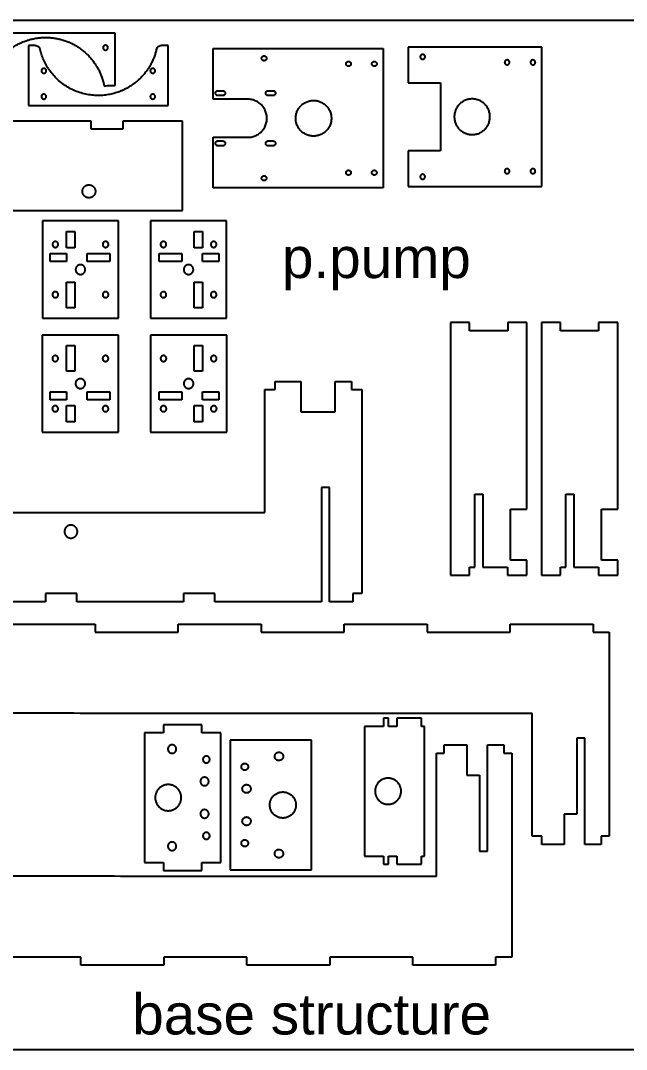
# Model space of a CAD drawing. Header units: millimetres. Extents: x 0 to 1320, y -1499 to 0.
# Drawn here: x 334 to 708, y -635 to 0 of the extents above; entities that cross this region are included whole.
import ezdxf

# ---------------------------------------------------------------- set-up
doc = ezdxf.new("R2010")
doc.units = ezdxf.units.MM
doc.header["$MEASUREMENT"] = 0
for name, color, linetype, true_color in [('Default', 178, 'Continuous', 0x000000), ('inner', 5, 'Continuous', 0x0000ff), ('mechanics', 178, 'Continuous', 0x000000), ('outer', 1, 'Continuous', 0xff0000)]:
    doc.layers.add(name, color=color, linetype=linetype, true_color=true_color)

msp = doc.modelspace()

# ---------------------------------------------------------------- linework, layer by layer
at = {"layer": 'inner'}
msp.add_lwpolyline([(0, -635), (1320, -635), (1320, 0), (0, 0)], close=True, dxfattribs=at)
for points in [[(362.76, -140.3), (362.76, -135.22), (362.76, -130.15)], [(362.76, -130.15), (365.26, -130.15), (367.76, -130.15)], [(367.76, -130.15), (367.76, -135.22), (367.76, -140.3)], [(441.52, -140.29), (441.52, -135.22), (441.52, -130.15)], [(441.52, -130.15), (444.02, -130.15), (446.52, -130.15)], [(446.52, -130.15), (446.52, -135.22), (446.52, -140.29)], [(352.64, -148.72), (352.64, -146.22), (352.64, -143.72)], [(352.64, -143.72), (357.7, -143.72), (362.76, -143.72)], [(367.76, -140.3), (365.26, -140.3), (362.76, -140.3)], [(362.76, -143.72), (362.76, -146.22), (362.76, -148.72)], [(375.45, -143.72), (382.42, -143.72), (389.39, -143.72)], [(375.45, -148.72), (375.45, -146.22), (375.45, -143.72)], [(389.39, -143.72), (389.39, -146.22), (389.39, -148.72)], [(419.89, -148.72), (419.89, -146.22), (419.89, -143.72)], [(419.89, -143.72), (426.86, -143.72), (433.83, -143.72)], [(433.83, -143.72), (433.83, -146.22), (433.83, -148.72)], [(446.52, -140.29), (444.02, -140.29), (441.52, -140.29)], [(446.52, -148.72), (446.52, -146.22), (446.52, -143.72)], [(446.52, -143.72), (451.58, -143.72), (456.64, -143.72)], [(456.64, -143.72), (456.64, -146.22), (456.64, -148.72)], [(362.76, -148.72), (357.7, -148.72), (352.64, -148.72)], [(389.39, -148.72), (382.42, -148.72), (375.45, -148.72)], [(433.83, -148.72), (426.86, -148.72), (419.89, -148.72)], [(456.64, -148.72), (451.58, -148.72), (446.52, -148.72)], [(362.76, -177.26), (362.76, -169.39), (362.76, -161.51)], [(362.76, -161.51), (365.26, -161.51), (367.76, -161.51)], [(367.76, -161.51), (367.76, -169.39), (367.76, -177.26)], [(441.52, -177.26), (441.52, -169.38), (441.52, -161.5)], [(441.52, -161.5), (444.02, -161.5), (446.52, -161.5)], [(446.52, -161.5), (446.52, -169.38), (446.52, -177.26)], [(367.76, -177.26), (365.26, -177.26), (362.76, -177.26)], [(446.52, -177.26), (444.02, -177.26), (441.52, -177.26)], [(362.76, -216.35), (362.76, -208.47), (362.76, -200.6)], [(362.76, -200.6), (365.26, -200.6), (367.76, -200.6)], [(367.76, -200.6), (367.76, -208.47), (367.76, -216.35)], [(441.52, -200.6), (444.02, -200.6), (446.52, -200.6)], [(441.52, -216.35), (441.52, -208.47), (441.52, -200.6)], [(446.52, -200.6), (446.52, -208.47), (446.52, -216.35)], [(367.76, -216.35), (365.26, -216.35), (362.76, -216.35)], [(446.52, -216.35), (444.02, -216.35), (441.52, -216.35)], [(352.64, -229.14), (357.7, -229.14), (362.76, -229.14)], [(352.64, -234.14), (352.64, -231.64), (352.64, -229.14)], [(362.76, -234.14), (357.7, -234.14), (352.64, -234.14)], [(362.76, -229.14), (362.76, -231.64), (362.76, -234.14)], [(375.45, -229.14), (382.42, -229.14), (389.39, -229.14)], [(375.45, -234.14), (375.45, -231.64), (375.45, -229.14)], [(389.39, -234.14), (382.42, -234.14), (375.45, -234.14)], [(389.39, -229.14), (389.39, -231.64), (389.39, -234.14)], [(419.89, -234.14), (419.89, -231.64), (419.89, -229.14)], [(419.89, -229.14), (426.86, -229.14), (433.83, -229.14)], [(433.83, -234.14), (426.86, -234.14), (419.89, -234.14)], [(433.83, -229.14), (433.83, -231.64), (433.83, -234.14)], [(446.52, -234.14), (446.52, -231.64), (446.52, -229.14)], [(446.52, -229.14), (451.58, -229.14), (456.64, -229.14)], [(456.64, -234.14), (451.58, -234.14), (446.52, -234.14)], [(456.64, -229.14), (456.64, -231.64), (456.64, -234.14)], [(362.76, -247.71), (362.76, -242.64), (362.76, -237.57)], [(362.76, -237.57), (365.26, -237.57), (367.76, -237.57)], [(367.76, -237.57), (367.76, -242.64), (367.76, -247.71)], [(441.52, -247.71), (441.52, -242.64), (441.52, -237.57)], [(441.52, -237.57), (444.02, -237.57), (446.52, -237.57)], [(446.52, -237.57), (446.52, -242.64), (446.52, -247.71)], [(367.76, -247.71), (365.26, -247.71), (362.76, -247.71)], [(446.52, -247.71), (444.02, -247.71), (441.52, -247.71)]]:
    msp.add_open_spline(points, degree=2, dxfattribs=at)
for points, weights, knots in [([(357.61, -138.17), (357.61, -139.97), (355.81, -139.97), (354.01, -139.97), (354.01, -138.17), (354.01, -136.37), (355.81, -136.37), (357.61, -136.37), (357.61, -138.17)], [1, 0.707106781187, 1, 0.707106781187, 1, 0.707106781187, 1, 0.707106781187, 1], [-78.901931, -78.901931, -78.901931, -76.074497, -76.074497, -73.247064, -73.247064, -70.41963, -70.41963, -67.592197, -67.592197, -67.592197]), ([(388.61, -138.18), (388.61, -139.98), (386.81, -139.98), (385.01, -139.98), (385.01, -138.18), (385.01, -136.38), (386.81, -136.38), (388.61, -136.38), (388.61, -138.18)], [1, 0.707106781187, 1, 0.707106781187, 1, 0.707106781187, 1, 0.707106781187, 1], [-90.211664, -90.211664, -90.211664, -87.384231, -87.384231, -84.556797, -84.556797, -81.729364, -81.729364, -78.901931, -78.901931, -78.901931]), ([(420.67, -138.18), (420.67, -136.38), (422.47, -136.38), (424.27, -136.38), (424.27, -138.18), (424.27, -139.98), (422.47, -139.98), (420.67, -139.98), (420.67, -138.18)], [1, 0.707106781187, 1, 0.707106781187, 1, 0.707106781187, 1, 0.707106781187, 1], [78.901931, 78.901931, 78.901931, 81.729364, 81.729364, 84.556797, 84.556797, 87.384231, 87.384231, 90.211664, 90.211664, 90.211664]), ([(451.67, -138.17), (451.67, -136.37), (453.47, -136.37), (455.27, -136.37), (455.27, -138.17), (455.27, -139.97), (453.47, -139.97), (451.67, -139.97), (451.67, -138.17)], [1, 0.707106781187, 1, 0.707106781187, 1, 0.707106781187, 1, 0.707106781187, 1], [67.592197, 67.592197, 67.592197, 70.41963, 70.41963, 73.247064, 73.247064, 76.074497, 76.074497, 78.901931, 78.901931, 78.901931]), ([(371.31, -156.68), (368.31, -156.68), (368.31, -153.68), (368.31, -150.68), (371.31, -150.68), (374.31, -150.68), (374.31, -153.68), (374.31, -156.68), (371.31, -156.68)], [0.999999720675, 0.707106920849, 1, 0.707106781187, 1, 0.707106781187, 1, 0.707106851018, 0.999999860338], [-109.06122, -109.06122, -109.06122, -104.348832, -104.348832, -99.636443, -99.636443, -94.924053, -94.924053, -90.211664, -90.211664, -90.211664]), ([(437.97, -156.68), (434.97, -156.68), (434.97, -153.68), (434.97, -150.68), (437.97, -150.68), (440.97, -150.68), (440.97, -153.68), (440.97, -156.68), (437.97, -156.68)], [0.999999860338, 0.707106851018, 1, 0.707106781187, 1, 0.707106781187, 1, 0.707106920849, 0.999999720675], [90.211664, 90.211664, 90.211664, 94.924053, 94.924053, 99.636443, 99.636443, 104.348832, 104.348832, 109.06122, 109.06122, 109.06122]), ([(354.01, -169.17), (354.01, -167.37), (355.81, -167.37), (357.61, -167.37), (357.61, -169.17), (357.61, -170.97), (355.81, -170.97), (354.01, -170.97), (354.01, -169.17)], [1, 0.707106781187, 1, 0.707106781187, 1, 0.707106781187, 1, 0.707106781187, 1], [-56.282463, -56.282463, -56.282463, -53.45503, -53.45503, -50.627597, -50.627597, -47.800163, -47.800163, -44.97273, -44.97273, -44.97273]), ([(385.01, -169.18), (385.01, -167.38), (386.81, -167.38), (388.61, -167.38), (388.61, -169.18), (388.61, -170.98), (386.81, -170.98), (385.01, -170.98), (385.01, -169.18)], [1, 0.707106781187, 1, 0.707106781187, 1, 0.707106781187, 1, 0.707106781187, 1], [-67.592197, -67.592197, -67.592197, -64.764764, -64.764764, -61.93733, -61.93733, -59.109897, -59.109897, -56.282463, -56.282463, -56.282463]), ([(424.27, -169.18), (424.27, -170.98), (422.47, -170.98), (420.67, -170.98), (420.67, -169.18), (420.67, -167.38), (422.47, -167.38), (424.27, -167.38), (424.27, -169.18)], [1, 0.707106781187, 1, 0.707106781187, 1, 0.707106781187, 1, 0.707106781187, 1], [56.282463, 56.282463, 56.282463, 59.109897, 59.109897, 61.93733, 61.93733, 64.764764, 64.764764, 67.592197, 67.592197, 67.592197]), ([(455.27, -169.17), (455.27, -170.97), (453.47, -170.97), (451.67, -170.97), (451.67, -169.17), (451.67, -167.37), (453.47, -167.37), (455.27, -167.37), (455.27, -169.17)], [1, 0.707106781187, 1, 0.707106781187, 1, 0.707106781187, 1, 0.707106781187, 1], [44.97273, 44.97273, 44.97273, 47.800163, 47.800163, 50.627597, 50.627597, 53.45503, 53.45503, 56.282463, 56.282463, 56.282463]), ([(353.96, -208.58), (353.96, -206.78), (355.76, -206.78), (357.56, -206.78), (357.56, -208.58), (357.56, -210.38), (355.76, -210.38), (353.96, -210.38), (353.96, -208.58)], [1, 0.707106781187, 1, 0.707106781187, 1, 0.707106781187, 1, 0.707106781187, 1], [44.97273, 44.97273, 44.97273, 47.800163, 47.800163, 50.627597, 50.627597, 53.45503, 53.45503, 56.282463, 56.282463, 56.282463]), ([(384.96, -208.58), (384.96, -206.78), (386.76, -206.78), (388.56, -206.78), (388.56, -208.58), (388.56, -210.38), (386.76, -210.38), (384.96, -210.38), (384.96, -208.58)], [1, 0.707106781187, 1, 0.707106781187, 1, 0.707106781187, 1, 0.707106781187, 1], [56.282463, 56.282463, 56.282463, 59.109897, 59.109897, 61.93733, 61.93733, 64.764764, 64.764764, 67.592197, 67.592197, 67.592197]), ([(424.32, -208.58), (424.32, -210.38), (422.52, -210.38), (420.72, -210.38), (420.72, -208.58), (420.72, -206.78), (422.52, -206.78), (424.32, -206.78), (424.32, -208.58)], [1, 0.707106781187, 1, 0.707106781187, 1, 0.707106781187, 1, 0.707106781187, 1], [-67.592197, -67.592197, -67.592197, -64.764764, -64.764764, -61.93733, -61.93733, -59.109897, -59.109897, -56.282463, -56.282463, -56.282463]), ([(455.32, -208.58), (455.32, -210.38), (453.52, -210.38), (451.72, -210.38), (451.72, -208.58), (451.72, -206.78), (453.52, -206.78), (455.32, -206.78), (455.32, -208.58)], [1, 0.707106781187, 1, 0.707106781187, 1, 0.707106781187, 1, 0.707106781187, 1], [-56.282463, -56.282463, -56.282463, -53.45503, -53.45503, -50.627597, -50.627597, -47.800163, -47.800163, -44.97273, -44.97273, -44.97273]), ([(371.26, -221.08), (374.26, -221.08), (374.26, -224.08), (374.26, -227.08), (371.26, -227.08), (368.26, -227.08), (368.26, -224.08), (368.26, -221.08), (371.26, -221.08)], [0.999999860338, 0.707106851018, 1, 0.707106781187, 1, 0.707106781187, 1, 0.707106920849, 0.999999720675], [90.211664, 90.211664, 90.211664, 94.924053, 94.924053, 99.636443, 99.636443, 104.348832, 104.348832, 109.06122, 109.06122, 109.06122]), ([(438.02, -221.08), (441.02, -221.08), (441.02, -224.08), (441.02, -227.08), (438.02, -227.08), (435.02, -227.08), (435.02, -224.08), (435.02, -221.08), (438.02, -221.08)], [0.999999720675, 0.707106920849, 1, 0.707106781187, 1, 0.707106781187, 1, 0.707106851018, 0.999999860338], [-109.06122, -109.06122, -109.06122, -104.348832, -104.348832, -99.636443, -99.636443, -94.924053, -94.924053, -90.211664, -90.211664, -90.211664]), ([(357.56, -239.58), (357.56, -241.38), (355.76, -241.38), (353.96, -241.38), (353.96, -239.58), (353.96, -237.78), (355.76, -237.78), (357.56, -237.78), (357.56, -239.58)], [1, 0.707106781187, 1, 0.707106781187, 1, 0.707106781187, 1, 0.707106781187, 1], [67.592197, 67.592197, 67.592197, 70.41963, 70.41963, 73.247064, 73.247064, 76.074497, 76.074497, 78.901931, 78.901931, 78.901931]), ([(388.56, -239.58), (388.56, -241.38), (386.76, -241.38), (384.96, -241.38), (384.96, -239.58), (384.96, -237.78), (386.76, -237.78), (388.56, -237.78), (388.56, -239.58)], [1, 0.707106781187, 1, 0.707106781187, 1, 0.707106781187, 1, 0.707106781187, 1], [78.901931, 78.901931, 78.901931, 81.729364, 81.729364, 84.556797, 84.556797, 87.384231, 87.384231, 90.211664, 90.211664, 90.211664]), ([(420.72, -239.58), (420.72, -237.78), (422.52, -237.78), (424.32, -237.78), (424.32, -239.58), (424.32, -241.38), (422.52, -241.38), (420.72, -241.38), (420.72, -239.58)], [1, 0.707106781187, 1, 0.707106781187, 1, 0.707106781187, 1, 0.707106781187, 1], [-90.211664, -90.211664, -90.211664, -87.384231, -87.384231, -84.556797, -84.556797, -81.729364, -81.729364, -78.901931, -78.901931, -78.901931]), ([(451.72, -239.58), (451.72, -237.78), (453.52, -237.78), (455.32, -237.78), (455.32, -239.58), (455.32, -241.38), (453.52, -241.38), (451.72, -241.38), (451.72, -239.58)], [1, 0.707106781187, 1, 0.707106781187, 1, 0.707106781187, 1, 0.707106781187, 1], [-78.901931, -78.901931, -78.901931, -76.074497, -76.074497, -73.247064, -73.247064, -70.41963, -70.41963, -67.592197, -67.592197, -67.592197]), ([(427.84, -447), (430.44, -447), (430.44, -449.6), (430.44, -452.2), (427.84, -452.2), (425.24, -452.2), (425.24, -449.6), (425.24, -447), (427.84, -447)], [1, 0.707106781187, 1, 0.707106781187, 1, 0.707106781187, 1, 0.707106781187, 1], [377.530648, 377.530648, 377.530648, 381.614719, 381.614719, 385.698789, 385.698789, 389.782859, 389.782859, 393.86693, 393.86693, 393.86693]), ([(448.94, -458.13), (446.84, -458.13), (446.84, -456.03), (446.84, -453.93), (448.94, -453.93), (451.04, -453.93), (451.04, -456.03), (451.04, -458.13), (448.94, -458.13)], [1, 0.707106781187, 1, 0.707106781187, 1, 0.707106781187, 1, 0.707106781187, 1], [442.875775, 442.875775, 442.875775, 446.174448, 446.174448, 449.47312, 449.47312, 452.771792, 452.771792, 456.070464, 456.070464, 456.070464]), ([(493.74, -456.74), (491.14, -456.74), (491.14, -454.14), (491.14, -451.54), (493.74, -451.54)], [1, 0.707106781187, 1, 0.707106781187, 1], [0, 0, 0, 4.08407, 4.08407, 8.168141, 8.168141, 8.168141]), ([(493.74, -451.54), (496.34, -451.54), (496.34, -454.14), (496.34, -456.74), (493.74, -456.74)], [1, 0.707106781187, 1, 0.707106781187, 1], [8.168141, 8.168141, 8.168141, 12.252211, 12.252211, 16.336282, 16.336282, 16.336282]), ([(472.64, -462.67), (470.54, -462.67), (470.54, -460.57), (470.54, -458.47), (472.64, -458.47)], [1, 0.707106781187, 1, 0.707106781187, 1], [6.597345, 6.597345, 6.597345, 9.896017, 9.896017, 13.194689, 13.194689, 13.194689]), ([(472.64, -458.47), (474.74, -458.47), (474.74, -460.57), (474.74, -462.67), (472.64, -462.67)], [1, 0.707106781187, 1, 0.707106781187, 1], [0, 0, 0, 3.298672, 3.298672, 6.597345, 6.597345, 6.597345]), ([(447.84, -467), (450.44, -467), (450.44, -469.6), (450.44, -472.2), (447.84, -472.2), (445.24, -472.2), (445.24, -469.6), (445.24, -467), (447.84, -467)], [1, 0.707106781187, 1, 0.707106781187, 1, 0.707106781187, 1, 0.707106781187, 1], [426.539493, 426.539493, 426.539493, 430.623564, 430.623564, 434.707634, 434.707634, 438.791705, 438.791705, 442.875775, 442.875775, 442.875775]), ([(561.03, -483.68), (552.98, -483.68), (552.98, -475.63), (552.98, -467.58), (561.03, -467.58), (569.08, -467.58), (569.08, -475.63), (569.08, -483.68), (561.03, -483.68)], [1, 0.707106781187, 1, 0.707106781187, 1, 0.707106781187, 1, 0.707106781187, 1], [0, 0, 0, 12.64491, 12.64491, 25.289821, 25.289821, 37.934731, 37.934731, 50.579642, 50.579642, 50.579642]), ([(425.44, -471.55), (433.49, -471.55), (433.49, -479.6), (433.49, -487.65), (425.44, -487.65), (417.39, -487.65), (417.39, -479.6), (417.39, -471.55), (425.44, -471.55)], [1, 0.707106781187, 1, 0.707106781187, 1, 0.707106781187, 1, 0.707106781187, 1], [469.265154, 469.265154, 469.265154, 481.910064, 481.910064, 494.554974, 494.554974, 507.199885, 507.199885, 519.844795, 519.844795, 519.844795]), ([(473.74, -476.74), (471.14, -476.74), (471.14, -474.14), (471.14, -471.54), (473.74, -471.54)], [1, 0.707106781187, 1, 0.707106781187, 1], [0, 0, 0, 4.08407, 4.08407, 8.168141, 8.168141, 8.168141]), ([(473.74, -471.54), (476.34, -471.54), (476.34, -474.14), (476.34, -476.74), (473.74, -476.74)], [1, 0.707106781187, 1, 0.707106781187, 1], [8.168141, 8.168141, 8.168141, 12.252211, 12.252211, 16.336282, 16.336282, 16.336282]), ([(496.14, -492.19), (488.09, -492.19), (488.09, -484.14), (488.09, -476.09), (496.14, -476.09)], [1, 0.707106781187, 1, 0.707106781187, 1], [25.289821, 25.289821, 25.289821, 37.934731, 37.934731, 50.579642, 50.579642, 50.579642]), ([(496.14, -476.09), (504.19, -476.09), (504.19, -484.14), (504.19, -492.19), (496.14, -492.19)], [1, 0.707106781187, 1, 0.707106781187, 1], [50.579642, 50.579642, 50.579642, 63.224552, 63.224552, 75.869463, 75.869463, 75.869463]), ([(447.84, -487), (450.44, -487), (450.44, -489.6), (450.44, -492.2), (447.84, -492.2), (445.24, -492.2), (445.24, -489.6), (445.24, -487), (447.84, -487)], [1, 0.707106781187, 1, 0.707106781187, 1, 0.707106781187, 1, 0.707106781187, 1], [410.203212, 410.203212, 410.203212, 414.287282, 414.287282, 418.371353, 418.371353, 422.455423, 422.455423, 426.539493, 426.539493, 426.539493]), ([(473.74, -496.74), (471.14, -496.74), (471.14, -494.14), (471.14, -491.54), (473.74, -491.54)], [1, 0.707106781186, 1, 0.707106781186, 1], [0, 0, 0, 4.08407, 4.08407, 8.168141, 8.168141, 8.168141]), ([(473.74, -491.54), (476.34, -491.54), (476.34, -494.14), (476.34, -496.74), (473.74, -496.74)], [1, 0.707106781187, 1, 0.707106781187, 1], [8.168141, 8.168141, 8.168141, 12.252211, 12.252211, 16.336282, 16.336282, 16.336282]), ([(448.94, -505.27), (446.84, -505.27), (446.84, -503.17), (446.84, -501.07), (448.94, -501.07), (451.04, -501.07), (451.04, -503.17), (451.04, -505.27), (448.94, -505.27)], [1, 0.707106781187, 1, 0.707106781187, 1, 0.707106781187, 1, 0.707106781187, 1], [456.070464, 456.070464, 456.070464, 459.369137, 459.369137, 462.667809, 462.667809, 465.966481, 465.966481, 469.265154, 469.265154, 469.265154]), ([(427.84, -507), (430.44, -507), (430.44, -509.6), (430.44, -512.2), (427.84, -512.2), (425.24, -512.2), (425.24, -509.6), (425.24, -507), (427.84, -507)], [1, 0.707106781187, 1, 0.707106781187, 1, 0.707106781187, 1, 0.707106781187, 1], [393.86693, 393.86693, 393.86693, 397.951, 397.951, 402.035071, 402.035071, 406.119141, 406.119141, 410.203212, 410.203212, 410.203212]), ([(472.64, -509.81), (470.54, -509.81), (470.54, -507.71), (470.54, -505.61), (472.64, -505.61)], [1, 0.707106781187, 1, 0.707106781187, 1], [6.597345, 6.597345, 6.597345, 9.896017, 9.896017, 13.194689, 13.194689, 13.194689]), ([(472.64, -505.61), (474.74, -505.61), (474.74, -507.71), (474.74, -509.81), (472.64, -509.81)], [1, 0.707106781187, 1, 0.707106781187, 1], [0, 0, 0, 3.298672, 3.298672, 6.597345, 6.597345, 6.597345]), ([(493.74, -516.74), (491.14, -516.74), (491.14, -514.14), (491.14, -511.54), (493.74, -511.54)], [1, 0.707106781187, 1, 0.707106781187, 1], [0, 0, 0, 4.08407, 4.08407, 8.168141, 8.168141, 8.168141]), ([(493.74, -511.54), (496.34, -511.54), (496.34, -514.14), (496.34, -516.74), (493.74, -516.74)], [1, 0.707106781187, 1, 0.707106781187, 1], [8.168141, 8.168141, 8.168141, 12.252211, 12.252211, 16.336282, 16.336282, 16.336282])]:
    msp.add_rational_spline(points, weights, degree=2, knots=knots, dxfattribs=at)
at = {"layer": 'mechanics'}
for points, degree in [([(392.77, -7.71), (364.11, -7.71), (335.44, -7.71), (306.77, -7.71)], 3), ([(392.77, -40.04), (392.77, -29.26), (392.77, -18.49), (392.77, -7.71)], 3), ([(342.23, -15.33), (340.77, -15.33), (339.31, -15.33)], 2), ([(339.31, -15.33), (339.31, -33.89), (339.31, -52.44)], 2), ([(425.31, -15.33), (423.85, -15.33), (422.38, -15.33)], 2), ([(425.31, -52.44), (425.31, -33.89), (425.31, -15.33)], 2), ([(453.21, -48.55), (453.21, -32.93), (453.21, -17.3)], 2), ([(453.21, -17.3), (505.64, -17.3), (558.06, -17.3)], 2), ([(558.06, -17.3), (558.06, -60.3), (558.06, -103.3)], 2), ([(655.87, -16.38), (614.62, -16.38), (573.36, -16.38)], 2), ([(573.36, -16.38), (573.36, -27.38), (573.36, -38.38)], 2), ([(655.87, -102.38), (655.87, -59.38), (655.87, -16.38)], 2), ([(573.36, -38.38), (583.37, -38.38), (593.38, -38.38)], 2), ([(593.38, -38.38), (593.38, -59.38), (593.38, -80.38)], 2), ([(339.31, -52.44), (382.31, -52.44), (425.31, -52.44)], 2), ([(453.21, -103.3), (453.21, -87.68), (453.21, -72.05)], 2), ([(593.38, -80.38), (583.37, -80.38), (573.36, -80.38)], 2), ([(573.36, -80.38), (573.36, -91.38), (573.36, -102.38)], 2), ([(558.06, -103.3), (505.64, -103.3), (453.21, -103.3)], 2), ([(573.36, -102.38), (614.62, -102.38), (655.87, -102.38)], 2)]:
    msp.add_open_spline(points, degree=degree, dxfattribs=at)
for points, weights, degree, knots in [([(313.6, -40.45), (316.28, -26.17), (326.05, -15.88), (339.31, -11.94), (359.97, -5.81), (378.92, -16.09), (385.05, -36.76), (385.41, -37.97), (385.71, -39.2), (385.95, -40.45)], [0.874654476211, 0.823527479496, 0.865309320759, 1, 0.804737854124, 0.804737854124, 1, 0.98602764811, 0.973055114268, 0.961082398472], 3, [101.480609, 101.480609, 101.480609, 101.480609, 138.10477, 138.10477, 138.10477, 191.199106, 191.199106, 191.199106, 194.998371, 194.998371, 194.998371, 194.998371]), ([(418.35, -16.89), (413.89, -38.46), (392.77, -44.72), (357.49, -55.19), (347.03, -19.91)], [0.872166676507, 0.801343692145, 1, 0.707106781187, 1], 2, [192.691103, 192.691103, 192.691103, 228.702606, 228.702606, 281.796942, 281.796942, 281.796942]), ([(388.27, -16.71), (388.27, -18.21), (386.77, -18.21), (385.27, -18.21), (385.27, -16.71), (385.27, -15.21), (386.77, -15.21), (388.27, -15.21), (388.27, -16.71)], [1, 0.707106781187, 1, 0.707106781187, 1, 0.707106781187, 1, 0.707106781187, 1], 2, [-9.424778, -9.424778, -9.424778, -7.068583, -7.068583, -4.712389, -4.712389, -2.356194, -2.356194, 0, 0, 0]), ([(484.55, -21.8), (483.05, -21.8), (483.05, -23.3), (483.05, -24.8), (484.55, -24.8), (486.05, -24.8), (486.05, -23.3), (486.05, -21.8), (484.55, -21.8)], [0.999999860338, 0.707106851018, 1, 0.707106781187, 1, 0.707106781187, 1, 0.707106851018, 0.999999860338], 2, [0, 0, 0, 2.356194, 2.356194, 4.712389, 4.712389, 7.068584, 7.068584, 9.424778, 9.424778, 9.424778]), ([(537.45, -27.98), (538.7, -27.16), (537.88, -25.91), (537.06, -24.65), (535.8, -25.47), (534.55, -26.29), (535.37, -27.55), (536.19, -28.8), (537.45, -27.98)], [0.999999860338, 0.707106851018, 1, 0.707106781187, 1, 0.707106781187, 1, 0.707106781187, 1], 2, [-9.424884, -9.424884, -9.424884, -7.068663, -7.068663, -4.712442, -4.712442, -2.356221, -2.356221, 0, 0, 0]), ([(553.61, -27.79), (554.67, -26.73), (553.61, -25.67), (552.55, -24.61), (551.49, -25.67), (550.43, -26.73), (551.49, -27.79), (552.55, -28.85), (553.61, -27.79)], [1, 0.707106781187, 1, 0.707106781187, 1, 0.707106781187, 1, 0.707106851018, 0.999999860338], 2, [-9.424733, -9.424733, -9.424733, -7.068549, -7.068549, -4.712366, -4.712366, -2.356183, -2.356183, 0, 0, 0]), ([(582.36, -20.88), (583.86, -20.88), (583.86, -22.38), (583.86, -23.88), (582.36, -23.88), (580.86, -23.88), (580.86, -22.38), (580.86, -20.88), (582.36, -20.88)], [1, 0.707106781187, 1, 0.707106781187, 1, 0.707106781187, 1, 0.707106781187, 1], 2, [-9.424778, -9.424778, -9.424778, -7.068583, -7.068583, -4.712389, -4.712389, -2.356194, -2.356194, 0, 0, 0]), ([(635.26, -27.06), (634, -27.88), (633.18, -26.63), (632.36, -25.37), (633.61, -24.55), (634.87, -23.73), (635.69, -24.98), (636.51, -26.24), (635.26, -27.06)], [1, 0.707106781187, 1, 0.707106781187, 1, 0.707106781187, 1, 0.707106781187, 1], 2, [0, 0, 0, 2.356221, 2.356221, 4.712442, 4.712442, 7.068663, 7.068663, 9.424884, 9.424884, 9.424884]), ([(651.42, -26.87), (650.36, -27.93), (649.3, -26.87), (648.24, -25.81), (649.3, -24.74), (650.36, -23.68), (651.42, -24.74), (652.48, -25.81), (651.42, -26.87)], [1, 0.707106781187, 1, 0.707106781187, 1, 0.707106781187, 1, 0.707106781187, 1], 2, [0, 0, 0, 2.356183, 2.356183, 4.712366, 4.712366, 7.06855, 7.06855, 9.424733, 9.424733, 9.424733]), ([(347.48, -31.83), (346.66, -30.57), (347.91, -29.75), (349.17, -28.93), (349.99, -30.18), (350.81, -31.44), (349.55, -32.26), (348.3, -33.08), (347.48, -31.83)], [1, 0.707106781187, 1, 0.707106781187, 1, 0.707106781187, 1, 0.707106851018, 0.999999860338], 2, [0, 0, 0, 2.356212, 2.356212, 4.712423, 4.712423, 7.068635, 7.068635, 9.424846, 9.424846, 9.424846]), ([(414.63, -31.83), (413.81, -30.57), (415.06, -29.75), (416.32, -28.93), (417.14, -30.18), (417.96, -31.44), (416.7, -32.26), (415.45, -33.08), (414.63, -31.83)], [1, 0.707106781187, 1, 0.707106781187, 1, 0.707106781187, 1, 0.707106781187, 1], 2, [0, 0, 0, 2.356221, 2.356221, 4.712442, 4.712442, 7.068663, 7.068663, 9.424884, 9.424884, 9.424884]), ([(456.07, -46.3), (457.57, -46.3), (459.07, -46.3), (460.57, -46.3), (460.57, -44.8), (460.57, -43.3), (459.07, -43.3), (457.57, -43.3), (456.07, -43.3), (454.57, -43.3), (454.57, -44.8), (454.57, -46.3), (456.07, -46.3)], [1.00000013966, 1.00000013966, 1.00000013966, 0.707106879943, 1.00000013966, 0.707106949774, 1, 1, 1, 0.707106781187, 1, 0.707106851018, 0.999999860338], 2, [-23.137167, -23.137167, -23.137167, -20.137167, -20.137167, -17.780972, -17.780972, -15.424778, -15.424778, -12.424778, -12.424778, -10.068583, -10.068583, -7.712389, -7.712389, -7.712389]), ([(487.07, -46.3), (488.57, -46.3), (490.07, -46.3), (491.57, -46.3), (491.57, -44.8), (491.57, -43.3), (490.07, -43.3), (488.57, -43.3), (487.07, -43.3), (485.57, -43.3), (485.57, -44.8), (485.57, -46.3), (487.07, -46.3)], [1.00000013966, 1.00000013966, 1.00000013966, 0.707106879943, 1.00000013966, 0.707106949774, 1, 1, 1, 0.707106781187, 1, 0.707106781187, 1], 2, [-23.137167, -23.137167, -23.137167, -20.137168, -20.137168, -17.780973, -17.780973, -15.424778, -15.424778, -12.424778, -12.424778, -10.068584, -10.068584, -7.712389, -7.712389, -7.712389]), ([(347.26, -47.2), (346.98, -45.73), (348.45, -45.45), (349.92, -45.18), (350.2, -46.65), (350.48, -48.12), (349.01, -48.4), (347.53, -48.67), (347.26, -47.2)], [0.999999860338, 0.707106851018, 1, 0.707106781187, 1, 0.707106781187, 1, 0.707106781187, 1], 2, [0, 0, 0, 2.351734, 2.351734, 4.703469, 4.703469, 7.055203, 7.055203, 9.406938, 9.406938, 9.406938]), ([(414.82, -47.99), (413.76, -46.93), (414.82, -45.87), (415.88, -44.81), (416.94, -45.87), (418.01, -46.93), (416.94, -47.99), (415.88, -49.05), (414.82, -47.99)], [0.999999860338, 0.707106851018, 1, 0.707106781187, 1, 0.707106781187, 1, 0.707106851018, 0.999999860338], 2, [0, 0, 0, 2.356183, 2.356183, 4.712366, 4.712366, 7.06855, 7.06855, 9.424733, 9.424733, 9.424733]), ([(453.21, -72.05), (463.89, -72.05), (474.57, -72.05), (486.32, -72.05), (486.32, -60.3), (486.32, -48.55), (474.57, -48.55), (463.89, -48.55), (453.21, -48.55)], [1, 1, 1, 0.707106781187, 1, 0.707106781187, 1, 1, 1], 2, [-58.273987, -58.273987, -58.273987, -36.913712, -36.913712, -18.456854, -18.456854, 0.000004, 0.000004, 21.360274, 21.360274, 21.360274]), ([(526.05, -60.88), (526.63, -49.89), (515.64, -49.32), (504.66, -48.74), (504.08, -59.73), (503.51, -70.71), (514.49, -71.29), (525.48, -71.86), (526.05, -60.88)], [1, 0.707106781187, 1, 0.707106781187, 1, 0.707106781187, 1, 0.707106851018, 0.999999860338], 2, [0, 0, 0, 17.27876, 17.27876, 34.55752, 34.55752, 51.83628, 51.83628, 69.115036, 69.115036, 69.115036]), ([(623.86, -59.96), (623.29, -70.94), (612.3, -70.37), (601.32, -69.79), (601.89, -58.81), (602.47, -47.82), (613.45, -48.4), (624.44, -48.97), (623.86, -59.96)], [1, 0.707106781187, 1, 0.707106781187, 1, 0.707106781187, 1, 0.707106781187, 1], 2, [-69.115036, -69.115036, -69.115036, -51.836277, -51.836277, -34.557518, -34.557518, -17.278759, -17.278759, 0, 0, 0]), ([(456.07, -77.3), (457.57, -77.3), (459.07, -77.3), (460.57, -77.3), (460.57, -75.8), (460.57, -74.3), (459.07, -74.3), (457.57, -74.3), (456.07, -74.3), (454.57, -74.3), (454.57, -75.8), (454.57, -77.3), (456.07, -77.3)], [1.00000013966, 1.00000013966, 1.00000013966, 0.707106879943, 1.00000013966, 0.707106949774, 1, 1, 1, 0.707106781187, 1, 0.707106851018, 0.999999860338], 2, [-23.137167, -23.137167, -23.137167, -20.137167, -20.137167, -17.780972, -17.780972, -15.424778, -15.424778, -12.424778, -12.424778, -10.068583, -10.068583, -7.712389, -7.712389, -7.712389]), ([(487.07, -77.3), (488.57, -77.3), (490.07, -77.3), (491.57, -77.3), (491.57, -75.8), (491.57, -74.3), (490.07, -74.3), (488.57, -74.3), (487.07, -74.3), (485.57, -74.3), (485.57, -75.8), (485.57, -77.3), (487.07, -77.3)], [1.00000013966, 1.00000013966, 1.00000013966, 0.707106879943, 1.00000013966, 0.707106949774, 1, 1, 1, 0.707106781187, 1, 0.707106851018, 0.999999860338], 2, [-23.137167, -23.137167, -23.137167, -20.137168, -20.137168, -17.780973, -17.780973, -15.424778, -15.424778, -12.424778, -12.424778, -10.068583, -10.068583, -7.712389, -7.712389, -7.712389]), ([(537.45, -95.14), (538.7, -94.31), (537.88, -93.06), (537.06, -91.8), (535.8, -92.62), (534.55, -93.45), (535.37, -94.7), (536.19, -95.96), (537.45, -95.14)], [0.999999860338, 0.707106851018, 1, 0.707106781187, 1, 0.707106781187, 1, 0.707106781187, 1], 2, [-9.424846, -9.424846, -9.424846, -7.068635, -7.068635, -4.712423, -4.712423, -2.356212, -2.356212, 0, 0, 0]), ([(552.82, -95.35), (554.29, -95.08), (554.02, -93.61), (553.74, -92.14), (552.27, -92.41), (550.8, -92.69), (551.07, -94.16), (551.35, -95.63), (552.82, -95.35)], [1, 0.707106781187, 1, 0.707106781187, 1, 0.707106781187, 1, 0.707106851018, 0.999999860338], 2, [-9.406938, -9.406938, -9.406938, -7.055203, -7.055203, -4.703469, -4.703469, -2.351734, -2.351734, 0, 0, 0]), ([(582.36, -94.88), (583.86, -94.88), (583.86, -96.38), (583.86, -97.88), (582.36, -97.88), (580.86, -97.88), (580.86, -96.38), (580.86, -94.88), (582.36, -94.88)], [1, 0.707106781187, 1, 0.707106781187, 1, 0.707106781187, 1, 0.707106781187, 1], 2, [-9.424778, -9.424778, -9.424778, -7.068583, -7.068583, -4.712389, -4.712389, -2.356194, -2.356194, 0, 0, 0]), ([(635.26, -94.21), (634, -95.03), (633.18, -93.78), (632.36, -92.52), (633.61, -91.7), (634.87, -90.88), (635.69, -92.14), (636.51, -93.39), (635.26, -94.21)], [1, 0.707106781187, 1, 0.707106781187, 1, 0.707106781187, 1, 0.707106851018, 0.999999860338], 2, [0, 0, 0, 2.356212, 2.356212, 4.712423, 4.712423, 7.068635, 7.068635, 9.424846, 9.424846, 9.424846]), ([(650.63, -94.43), (649.16, -94.71), (648.88, -93.24), (648.61, -91.77), (650.08, -91.49), (651.55, -91.21), (651.83, -92.68), (652.1, -94.16), (650.63, -94.43)], [1, 0.707106781187, 1, 0.707106781187, 1, 0.707106781187, 1, 0.707106781187, 1], 2, [0, 0, 0, 2.351735, 2.351735, 4.703469, 4.703469, 7.055204, 7.055204, 9.406938, 9.406938, 9.406938]), ([(484.55, -95.8), (483.05, -95.8), (483.05, -97.3), (483.05, -98.8), (484.55, -98.8), (486.05, -98.8), (486.05, -97.3), (486.05, -95.8), (484.55, -95.8)], [1, 0.707106781187, 1, 0.707106781187, 1, 0.707106781187, 1, 0.707106851018, 0.999999860338], 2, [0, 0, 0, 2.356195, 2.356195, 4.712389, 4.712389, 7.068584, 7.068584, 9.424778, 9.424778, 9.424778])]:
    msp.add_rational_spline(points, weights, degree=degree, knots=knots, dxfattribs=at)
for points, weights in [([(346.27, -16.89), (344.55, -15.33), (342.23, -15.33)], [0.896541824881, 0.83624653278, 0.896541804121]), ([(347.03, -19.91), (346.58, -18.41), (346.27, -16.89)], [0.936543802618, 0.920409937803, 0.906173955883]), ([(422.38, -15.33), (420.06, -15.33), (418.35, -16.89)], [0.80813992376, 0.753789917682, 0.80813992376])]:
    msp.add_rational_spline(points, weights, degree=2, dxfattribs=at)
msp.add_open_spline([(385.95, -40.45), (386.82, -40.28), (387.87, -40.15), (390.15, -40.02), (391.55, -39.99), (392.77, -40.04)], degree=3, knots=[194.998371, 194.998371, 194.998371, 194.998371, 197.6683, 198.178914, 201.852789, 201.852789, 201.852789, 201.852789], dxfattribs=at)
at = {"layer": 'outer'}
for p, q in [((611.31, -186.41), (599.58, -186.41)), ((611.31, -191.41), (611.31, -186.41)), ((646.59, -186.41), (634.81, -186.41)), ((634.81, -186.41), (634.81, -191.41)), ((667.4, -186.41), (655.68, -186.41)), ((667.4, -191.41), (667.4, -186.41)), ((702.68, -186.41), (690.91, -186.41)), ((690.91, -186.41), (690.91, -191.41)), ((634.81, -191.41), (611.31, -191.41)), ((690.91, -191.41), (667.4, -191.41)), ((614.52, -337.35), (614.52, -292.27)), ((614.52, -292.27), (619.52, -292.27)), ((619.52, -292.27), (619.52, -337.35)), ((670.61, -337.35), (670.61, -292.27)), ((670.61, -292.27), (675.61, -292.27)), ((675.61, -292.27), (675.61, -337.35)), ((636.56, -333.13), (636.56, -301.57)), ((636.56, -301.57), (641.56, -301.57)), ((641.56, -301.57), (646.56, -301.57)), ((692.65, -333.13), (692.65, -301.57)), ((692.65, -301.57), (697.65, -301.57)), ((697.65, -301.57), (702.65, -301.57)), ((641.56, -333.13), (636.56, -333.13)), ((646.56, -333.13), (641.56, -333.13)), ((646.56, -342.35), (646.56, -333.13)), ((697.65, -333.13), (692.65, -333.13)), ((702.65, -333.13), (697.65, -333.13)), ((702.65, -342.35), (702.65, -333.13)), ((599.55, -342.35), (611.28, -342.35)), ((611.28, -342.35), (611.28, -337.35)), ((611.28, -337.35), (614.52, -337.35)), ((619.52, -337.35), (634.78, -337.35)), ((634.78, -337.35), (634.78, -342.35)), ((634.78, -342.35), (646.56, -342.35)), ((655.65, -342.35), (667.37, -342.35)), ((667.37, -342.35), (667.37, -337.35)), ((667.37, -337.35), (670.61, -337.35)), ((675.61, -337.35), (690.88, -337.35)), ((690.88, -337.35), (690.88, -342.35)), ((690.88, -342.35), (702.65, -342.35))]:
    msp.add_line(p, q, dxfattribs=at)
for points, degree in [([(377.97, -62.11), (345.12, -62.11), (312.26, -62.11)], 2), ([(377.97, -67.11), (377.97, -64.61), (377.97, -62.11)], 2), ([(434.32, -62.11), (415.84, -62.11), (397.36, -62.11)], 2), ([(397.36, -62.11), (397.36, -64.61), (397.36, -67.11)], 2), ([(434.32, -117.19), (434.32, -89.65), (434.32, -62.11)], 2), ([(397.36, -67.11), (387.66, -67.11), (377.97, -67.11)], 2), ([(262.13, -117.11), (348.23, -117.15), (434.32, -117.19)], 2), ([(347.82, -123.68), (347.81, -153.68), (347.8, -183.67)], 2), ([(394.81, -123.69), (371.31, -123.68), (347.82, -123.68)], 2), ([(394.8, -183.68), (394.81, -153.68), (394.81, -123.69)], 2), ([(461.46, -123.68), (437.97, -123.68), (414.47, -123.69)], 2), ([(414.47, -123.69), (414.47, -153.68), (414.48, -183.68)], 2), ([(461.48, -183.67), (461.47, -153.68), (461.46, -123.68)], 2), ([(347.8, -183.67), (371.3, -183.68), (394.8, -183.68)], 2), ([(414.48, -183.68), (437.98, -183.68), (461.48, -183.67)], 2), ([(599.58, -186.41), (599.53, -230.89), (599.56, -290.37), (599.55, -342.35)], 3), ([(646.56, -301.57), (646.57, -263.19), (646.54, -217.3), (646.59, -186.41)], 3), ([(655.68, -186.41), (655.62, -230.89), (655.66, -290.37), (655.65, -342.35)], 3), ([(702.65, -301.57), (702.66, -263.19), (702.63, -217.3), (702.68, -186.41)], 3), ([(394.76, -194.08), (371.26, -194.08), (347.76, -194.08)], 2), ([(347.76, -194.08), (347.76, -224.08), (347.76, -254.08)], 2), ([(394.76, -254.08), (394.76, -224.08), (394.76, -194.08)], 2), ([(461.52, -194.08), (438.02, -194.08), (414.52, -194.08)], 2), ([(414.52, -194.08), (414.52, -224.08), (414.52, -254.08)], 2), ([(461.52, -254.08), (461.52, -224.08), (461.52, -194.08)], 2), ([(484.96, -303.7), (484.96, -265.72), (484.96, -227.75)], 2), ([(484.96, -227.75), (488.17, -227.75), (491.38, -227.75)], 2), ([(491.38, -227.75), (491.38, -225.25), (491.38, -222.75)], 2), ([(491.38, -222.75), (499.26, -222.75), (507.13, -222.75)], 2), ([(507.13, -222.75), (507.13, -232.11), (507.13, -241.46)], 2), ([(528.35, -241.46), (528.35, -232.11), (528.35, -222.75)], 2), ([(528.35, -222.75), (533.42, -222.75), (538.49, -222.75)], 2), ([(538.49, -222.75), (538.49, -225.25), (538.49, -227.75)], 2), ([(538.49, -227.75), (541.7, -227.75), (544.9, -227.75)], 2), ([(544.9, -227.75), (544.9, -290.73), (544.9, -353.7)], 2), ([(507.13, -241.46), (517.74, -241.46), (528.35, -241.46)], 2), ([(347.76, -254.08), (371.26, -254.08), (394.76, -254.08)], 2), ([(414.52, -254.08), (438.02, -254.08), (461.52, -254.08)], 2), ([(524.92, -288.22), (522.42, -288.22), (519.92, -288.22)], 2), ([(519.92, -288.22), (519.92, -323.46), (519.92, -358.7)], 2), ([(524.92, -358.7), (524.92, -323.46), (524.92, -288.22)], 2), ([(369.12, -353.7), (359.43, -353.7), (349.74, -353.7)], 2), ([(349.74, -353.7), (349.74, -356.2), (349.74, -358.7)], 2), ([(369.12, -358.7), (369.12, -356.2), (369.12, -353.7)], 2), ([(454.22, -353.7), (444.52, -353.7), (434.83, -353.7)], 2), ([(434.83, -353.7), (434.83, -356.2), (434.83, -358.7)], 2), ([(454.22, -358.7), (454.22, -356.2), (454.22, -353.7)], 2), ([(544.9, -353.7), (542.11, -353.7), (539.31, -353.7)], 2), ([(539.31, -353.7), (539.31, -356.2), (539.31, -358.7)], 2), ([(349.74, -358.7), (331.25, -358.7), (312.77, -358.7)], 2), ([(434.83, -358.7), (401.98, -358.7), (369.12, -358.7)], 2), ([(519.92, -358.7), (487.07, -358.7), (454.22, -358.7)], 2), ([(539.31, -358.7), (532.12, -358.7), (524.92, -358.7)], 2), ([(329.19, -372.48), (354.78, -372.48), (380.37, -372.48)], 2), ([(380.37, -372.48), (380.37, -374.98), (380.37, -377.48)], 2), ([(431.54, -377.48), (431.54, -374.98), (431.54, -372.48)], 2), ([(431.54, -372.48), (457.13, -372.48), (482.72, -372.48)], 2), ([(482.72, -372.48), (482.72, -374.98), (482.72, -377.48)], 2), ([(533.9, -377.48), (533.9, -374.98), (533.9, -372.48)], 2), ([(533.9, -372.48), (559.48, -372.48), (585.07, -372.48)], 2), ([(585.07, -372.48), (585.07, -374.98), (585.07, -377.48)], 2), ([(636.25, -377.48), (636.25, -374.98), (636.25, -372.48)], 2), ([(636.25, -372.48), (661.84, -372.48), (687.43, -372.48)], 2), ([(687.43, -372.48), (687.43, -374.98), (687.43, -377.48)], 2), ([(380.37, -377.48), (405.95, -377.48), (431.54, -377.48)], 2), ([(482.72, -377.48), (508.31, -377.48), (533.9, -377.48)], 2), ([(585.07, -377.48), (610.66, -377.48), (636.25, -377.48)], 2), ([(687.43, -377.48), (692.41, -377.48), (697.39, -377.48)], 2), ([(697.39, -377.48), (697.41, -440.44), (697.44, -503.41)], 2), ([(649.88, -427.69), (405.45, -427.58), (161.02, -427.48)], 2), ([(561.39, -430.63), (559.76, -430.63), (558.14, -430.63)], 2), ([(558.14, -430.63), (558.14, -433.13), (558.14, -435.63)], 2), ([(561.39, -435.63), (561.39, -433.13), (561.39, -430.63)], 2), ([(581.65, -430.63), (574.02, -430.63), (566.39, -430.63)], 2), ([(566.39, -430.63), (566.39, -433.13), (566.39, -435.63)], 2), ([(581.65, -435.63), (581.65, -433.13), (581.65, -430.63)], 2), ([(649.88, -503.41), (649.88, -465.55), (649.88, -427.69)], 2), ([(422.58, -434.6), (422.58, -437.1), (422.58, -439.6)], 2), ([(446.08, -434.6), (434.33, -434.6), (422.58, -434.6)], 2), ([(446.08, -439.6), (446.08, -437.1), (446.08, -434.6)], 2), ([(558.14, -435.63), (552.28, -435.63), (546.41, -435.63)], 2), ([(546.41, -435.63), (546.41, -475.63), (546.41, -515.63)], 2), ([(566.39, -435.63), (563.89, -435.63), (561.39, -435.63)], 2), ([(583.43, -435.63), (582.54, -435.63), (581.65, -435.63)], 2), ([(583.43, -515.63), (583.43, -475.63), (583.43, -435.63)], 2), ([(422.58, -439.6), (416.71, -439.6), (410.83, -439.6)], 2), ([(410.83, -439.6), (410.83, -479.6), (410.83, -519.6)], 2), ([(457.84, -439.6), (451.96, -439.6), (446.08, -439.6)], 2), ([(457.84, -519.6), (457.84, -479.6), (457.84, -439.6)], 2), ([(513.74, -444.14), (488.74, -444.14), (463.74, -444.14)], 2), ([(463.74, -444.14), (463.74, -484.14), (463.74, -524.14)], 2), ([(513.74, -524.14), (513.74, -484.14), (513.74, -444.14)], 2), ([(682.38, -442.95), (679.88, -442.95), (677.38, -442.95)], 2), ([(677.38, -442.95), (677.38, -466.33), (677.38, -489.71)], 2), ([(682.38, -489.71), (682.38, -466.33), (682.38, -442.95)], 2), ([(595.71, -452.1), (595.71, -449.6), (595.71, -447.1)], 2), ([(595.71, -447.1), (602.68, -447.1), (609.65, -447.1)], 2), ([(609.65, -447.1), (609.65, -456.46), (609.65, -465.81)], 2), ([(622.34, -465.81), (622.34, -456.46), (622.34, -447.1)], 2), ([(622.34, -447.1), (627.4, -447.1), (632.46, -447.1)], 2), ([(632.46, -447.1), (632.46, -449.6), (632.46, -452.1)], 2), ([(590.84, -528.05), (590.84, -490.07), (590.84, -452.1)], 2), ([(590.84, -452.1), (593.28, -452.1), (595.71, -452.1)], 2), ([(632.46, -452.1), (634.9, -452.1), (637.34, -452.1)], 2), ([(637.34, -452.1), (637.34, -515.07), (637.34, -578.05)], 2), ([(609.65, -465.81), (613.49, -465.81), (617.34, -465.81)], 2), ([(617.34, -465.81), (617.34, -489.19), (617.34, -512.57)], 2), ([(622.34, -512.57), (622.34, -489.19), (622.34, -465.81)], 2), ([(669.7, -489.71), (669.7, -499.06), (669.7, -508.42)], 2), ([(677.38, -489.71), (673.54, -489.71), (669.7, -489.71)], 2), ([(682.38, -508.42), (682.38, -499.06), (682.38, -489.71)], 2), ([(655.76, -503.42), (652.82, -503.42), (649.88, -503.41)], 2), ([(655.76, -508.42), (655.76, -505.92), (655.76, -503.42)], 2), ([(697.44, -503.41), (694.98, -503.42), (692.51, -503.42)], 2), ([(692.51, -503.42), (692.51, -505.92), (692.51, -508.42)], 2), ([(617.34, -512.57), (619.84, -512.57), (622.34, -512.57)], 2), ([(669.7, -508.42), (662.73, -508.42), (655.76, -508.42)], 2), ([(692.51, -508.42), (687.45, -508.42), (682.38, -508.42)], 2), ([(410.83, -519.6), (416.71, -519.6), (422.58, -519.6)], 2), ([(422.58, -519.6), (422.58, -522.1), (422.58, -524.6)], 2), ([(446.08, -524.6), (446.08, -522.1), (446.08, -519.6)], 2), ([(446.08, -519.6), (451.96, -519.6), (457.84, -519.6)], 2), ([(546.41, -515.63), (552.28, -515.63), (558.14, -515.63)], 2), ([(558.14, -515.63), (558.14, -518.13), (558.14, -520.63)], 2), ([(558.14, -520.63), (559.76, -520.63), (561.39, -520.63)], 2), ([(561.39, -520.63), (561.39, -518.13), (561.39, -515.63)], 2), ([(561.39, -515.63), (563.89, -515.63), (566.39, -515.63)], 2), ([(566.39, -515.63), (566.39, -518.13), (566.39, -520.63)], 2), ([(566.39, -520.63), (574.02, -520.63), (581.65, -520.63)], 2), ([(581.65, -520.63), (581.65, -518.13), (581.65, -515.63)], 2), ([(581.65, -515.63), (582.54, -515.63), (583.43, -515.63)], 2), ([(422.58, -524.6), (434.33, -524.6), (446.08, -524.6)], 2), ([(463.74, -524.14), (488.74, -524.14), (513.74, -524.14)], 2), ([(101.98, -527.84), (346.41, -527.94), (590.84, -528.05)], 2), ([(371.49, -578.05), (345.91, -578.05), (320.32, -578.05)], 2), ([(371.49, -583.05), (371.49, -580.55), (371.49, -578.05)], 2), ([(422.67, -583.05), (397.08, -583.05), (371.49, -583.05)], 2), ([(473.85, -578.05), (448.26, -578.05), (422.67, -578.05)], 2), ([(422.67, -578.05), (422.67, -580.55), (422.67, -583.05)], 2), ([(473.85, -583.05), (473.85, -580.55), (473.85, -578.05)], 2), ([(525.02, -583.05), (499.44, -583.05), (473.85, -583.05)], 2), ([(576.2, -578.05), (550.61, -578.05), (525.02, -578.05)], 2), ([(525.02, -578.05), (525.02, -580.55), (525.02, -583.05)], 2), ([(576.2, -583.05), (576.2, -580.55), (576.2, -578.05)], 2), ([(627.38, -583.05), (601.79, -583.05), (576.2, -583.05)], 2), ([(637.34, -578.05), (632.36, -578.05), (627.38, -578.05)], 2), ([(627.38, -578.05), (627.38, -580.55), (627.38, -583.05)], 2)]:
    msp.add_open_spline(points, degree=degree, dxfattribs=at)
for points, weights, knots in [([(372.52, -105.4), (372.52, -101.4), (376.52, -101.4), (380.52, -101.4), (380.52, -105.4)], [0.999999860338, 0.707106851018, 1, 0.707106851018, 0.999999860338], [1.570796, 1.570796, 1.570796, 3.141593, 3.141593, 4.712389, 4.712389, 4.712389]), ([(380.52, -105.4), (380.52, -109.4), (376.52, -109.4), (372.52, -109.4), (372.52, -105.4)], [1, 0.707106781187, 1, 0.707106781187, 1], [4.712389, 4.712389, 4.712389, 6.283185, 6.283185, 7.853982, 7.853982, 7.853982]), ([(369.42, -315.4), (369.42, -311.4), (365.42, -311.4), (361.42, -311.4), (361.42, -315.4)], [0.999999860338, 0.707106851018, 1, 0.707106851018, 0.999999860338], [1.570796, 1.570796, 1.570796, 3.141593, 3.141593, 4.712389, 4.712389, 4.712389]), ([(361.42, -315.4), (361.42, -319.4), (365.42, -319.4), (369.42, -319.4), (369.42, -315.4)], [0.999999860338, 0.707106851018, 1, 0.707106851018, 0.999999860338], [-1.570796, -1.570796, -1.570796, 0, 0, 1.570796, 1.570796, 1.570796])]:
    msp.add_rational_spline(points, weights, degree=2, knots=knots, dxfattribs=at)
msp.add_open_spline([(60.58, -303.7), (146.68, -303.66), (232.78, -303.62), (272.77, -303.62), (312.77, -303.62), (398.87, -303.66), (484.96, -303.7)], degree=2, knots=[1406.526443, 1406.526443, 1406.526443, 1578.722635, 1578.722635, 1658.712889, 1658.712889, 1830.909081, 1830.909081, 1830.909081], dxfattribs=at)

# ---------------------------------------------------------------- texts
at = {"layer": 'Default', "char_height": 25, "attachment_point": 7, "line_spacing_factor": 0.963855}
for s, insert, width in [('\\fArial;p.pump', (495.59, -166.45), 141.8675), ('\\fArial;base structure', (403.26, -626.13), 250.3012)]:
    msp.add_mtext(s, dxfattribs=dict(at, insert=insert, width=width))

doc.saveas('drawing.dxf')
